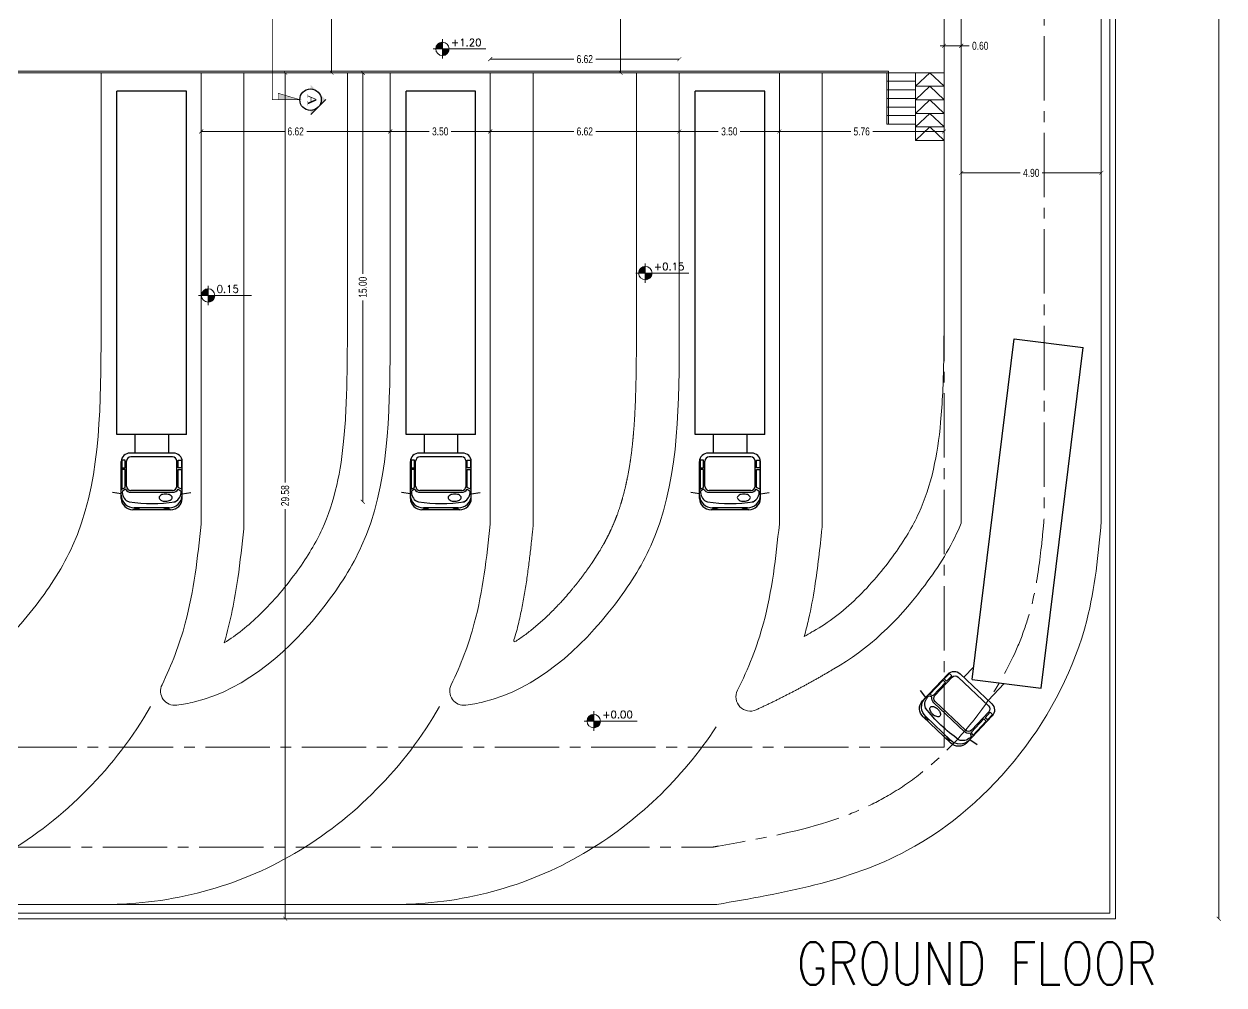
# Model space of a CAD drawing. Header units: millimetres. Extents: x -401 to 2889, y -234 to 146.
# Drawn here: x 129.14 to 171.13, y -101.49 to -67.89 of the extents above; entities that cross this region are included whole.
import ezdxf

# ---------------------------------------------------------------- set-up
doc = ezdxf.new("R2010")
doc.units = ezdxf.units.MM
doc.header["$LTSCALE"] = 3
doc.header["$MEASUREMENT"] = 0
for name, pattern in [('AXES2', [1.125, 0.75, -0.125, 0.125, -0.125]), ('CENTER', [50.8, 31.75, -6.35, 6.35, -6.35]), ('CONTINU', [0])]:
    doc.linetypes.add(name, pattern=pattern)
doc.layers.get('0').update_dxf_attribs({"color": 3, "lineweight": 9})
for name, color, linetype in [('AJEC LOGO', 4, 'Continuous'), ('ARCH_SUBTITLE TEXT', 10, 'Continuous'), ('Layer5', 5, 'Continuous'), ('Layer7', 8, 'Continuous')]:
    doc.layers.add(name, color=color, linetype=linetype)
for name, color, linetype, lineweight in [('BOUNDARY', 6, 'Continuous', 13), ('DIM-IN', 1, 'Continuous', 0), ('Drw - Arch - brick (0.20)', 7, 'CONTINU', 20), ('Drw - Dimension', 1, 'CONTINU', 0), ('hatch 2', 251, 'Continuous', 0), ('LEVELS', 7, 'Continuous', 5), ('RL Text', 3, 'Continuous', 0), ('text', 7, 'Continuous', 0), ('WALKWAY', 42, 'Continuous', 13)]:
    doc.layers.add(name, color=color, linetype=linetype, lineweight=lineweight)
doc.styles.add('drwazah arabic', font='ARIALUNI.TTF', dxfattribs={"width": 0.75})
doc.styles.add('ROMANS', font='romans', dxfattribs={"width": 0.8})
doc.styles.add('SC 50', font='romans.shx', dxfattribs={"width": 0.9})
doc.styles.get("Standard").update_dxf_attribs({"font": 'simplex.shx', "width": 0.8})
doc.dimstyles.new('Arch A-D 1-200m', dxfattribs={"dimscale": 2, "dimtxt": 0.14, "dimasz": 0.07, "dimexe": 0, "dimexo": 0, "dimgap": 0.05, "dimtad": 0, "dimzin": 1, "dimdsep": 46, "dimtxsty": 'drwazah arabic', "dimblk": 'ARCHTICK', "dimcen": 0, "dimse1": 1, "dimse2": 1, "dimclrd": 9, "dimclre": 9, "dimclrt": 6, "dimaunit": 2, "dimazin": 0, "dimtfac": 1, "dimtmove": 0, "dimatfit": 0, "dimldrblk": 'ARCHTICK', "dimfxl": 0.18, "dimtolj": 1, "dimtzin": 0, "dimlwd": 9, "dimlwe": 9, "dimarcsym": 2})

# ---------------------------------------------------------------- blocks, each defined once
blk = doc.blocks.new('CAR19P')
at = {"linetype": 'Continuous'}
for p, q in [((0.405, 0.82), (0.443, 1.046)), ((1.941, 0.933), (10.803, 0.933)), ((1.941, -0.867), (1.941, 0.933)), ((10.803, -0.867), (10.803, 0.933)), ((10.803, -0.867), (10.803, 0.933)), ((0.284, 0.82), (1.244, 0.82)), ((0.526, 0.713), (0.481, 0.792)), ((0.532, 0.802), (0.571, 0.716)), ((1.041, 0.802), (0.532, 0.802)), ((0.571, 0.716), (1.041, 0.716)), ((0.607, 0.684), (1.255, 0.684)), ((1.041, 0.716), (1.041, 0.802)), ((1.082, 0.802), (1.082, 0.716)), ((1.279, 0.802), (1.082, 0.802)), ((1.082, 0.716), (1.279, 0.716)), ((1.279, 0.716), (1.279, 0.802)), ((-0.004, -0.455), (-0.004, 0.52)), ((0.05, -0.417), (0.05, 0.483)), ((0.451, 0.574), (0.451, -0.509)), ((0.499, -0.506), (0.499, 0.572)), ((1.363, -0.506), (1.363, 0.572)), ((1.46, -0.53), (1.46, 0.595)), ((1.941, 0.467), (1.46, 0.467)), ((0.607, -0.618), (1.255, -0.618)), ((1.941, -0.401), (1.46, -0.401)), ((0.284, -0.755), (1.244, -0.755)), ((0.405, -0.755), (0.443, -0.98)), ((0.526, -0.647), (0.481, -0.726)), ((0.532, -0.736), (0.571, -0.65)), ((1.041, -0.736), (0.532, -0.736)), ((0.571, -0.65), (1.041, -0.65)), ((1.041, -0.65), (1.041, -0.736)), ((1.082, -0.65), (1.279, -0.65)), ((1.082, -0.736), (1.082, -0.65)), ((1.279, -0.736), (1.082, -0.736)), ((1.279, -0.65), (1.279, -0.736)), ((1.941, -0.867), (10.803, -0.867))]:
    blk.add_line(p, q, dxfattribs=at)
for centre, radius, start, end in [((0.291, 0.526), 0.294, 91.1988, 181.1028), ((0.381, 0.49), 0.331, 91.1245, 181.1773), ((0.317, 0.596), 0.117, 148.4692, 171.5951), ((0.458, 0.511), 0.282, 85.4302, 148.8562), ((0.616, 0.572), 0.167, 122.4314, 180.2276), ((0.609, 0.574), 0.11, 91.1895, 181.1115), ((1.239, 0.6), 0.221, 358.8401, 88.8577), ((1.253, 0.574), 0.11, 358.8885, 88.8106), ((0.134, 0.421), 0.116, 136.0415, 223.6451), ((4.211, 0.033), 4.052, 171.7743, 188.535), ((0.134, -0.355), 0.116, 136.3549, 223.9585), ((0.437, -0.314), 0.22, 167.0087, 183.2487), ((0.444, -0.314), 0.227, 151.5292, 167.1916), ((0.353, -0.266), 0.124, 127.4047, 151.1318), ((0.31, -0.21), 0.0528, 89.8726, 127.4368), ((0.31, -0.21), 0.0534, 52.7922, 90.0166), ((0.268, -0.265), 0.122, 28.5736, 52.7027), ((0.202, -0.301), 0.198, 12.5851, 28.647), ((0.1, -0.325), 0.303, 359.8835, 12.8503), ((0.291, -0.46), 0.294, 178.8972, 268.8012), ((0.381, -0.424), 0.331, 178.8227, 268.8755), ((0.317, -0.53), 0.117, 188.4049, 211.5308), ((0.459, -0.444), 0.283, 206.0089, 274.4454), ((0.52, -0.327), 0.303, 179.8616, 192.8518), ((0.418, -0.351), 0.198, 192.5807, 208.6481), ((0.353, -0.386), 0.124, 208.8682, 232.5954), ((0.31, -0.443), 0.0528, 232.5555, 270.1499), ((0.31, -0.442), 0.0534, 269.961, 307.2155), ((0.268, -0.387), 0.122, 307.2973, 331.4264), ((0.202, -0.351), 0.198, 331.352, 347.4192), ((0.1, -0.327), 0.303, 347.1482, 0.1384), ((0.616, -0.507), 0.167, 179.7724, 237.5686), ((0.609, -0.508), 0.11, 178.8885, 268.8105), ((1.239, -0.534), 0.221, 271.1423, 1.1598), ((1.253, -0.508), 0.11, 271.1894, 1.1115)]:
    blk.add_arc(centre, radius, start, end, dxfattribs=at)
blk = doc.blocks.new('tr L')
at = {"layer": 'Layer7'}
for p, q in [((868.557, 1005.55), (866.137, 1005.252)), ((868.557, 1005.55), (866.137, 1005.252)), ((867.605, 993.342), (866.137, 1005.252)), ((870.024, 993.64), (868.557, 1005.55)), ((869.969, 994.088), (870.318, 993.72)), ((870.024, 993.64), (867.605, 993.342)), ((868.903, 993.502), (869.465, 992.91)), ((870.444, 993.839), (869.339, 992.791)), ((870.511, 993.722), (869.452, 992.718)), ((871.327, 993.084), (870.722, 993.721)), ((870.732, 993.773), (870.816, 993.853)), ((870.915, 993.58), (870.732, 993.773)), ((870.816, 993.853), (870.999, 993.66)), ((871.761, 992.894), (870.867, 993.836)), ((870.999, 993.66), (870.915, 993.58)), ((870.953, 993.54), (871.038, 993.62)), ((871.391, 993.079), (870.953, 993.54)), ((871.038, 993.62), (871.512, 993.12)), ((871.512, 993.12), (871.391, 993.079)), ((871.43, 993.031), (871.55, 993.06)), ((871.648, 993.013), (871.835, 993.26)), ((871.317, 992.873), (870.258, 991.868)), ((870.3, 991.819), (871.364, 992.828)), ((869.39, 992.5), (869.305, 992.42)), ((869.305, 992.42), (869.489, 992.227)), ((870.214, 991.426), (869.319, 992.369)), ((869.573, 992.307), (869.39, 992.5)), ((870.047, 991.87), (869.443, 992.507)), ((869.489, 992.227), (869.573, 992.307)), ((869.611, 992.267), (869.527, 992.187)), ((870.049, 991.805), (869.611, 992.267)), ((871.647, 992.349), (870.763, 991.511)), ((871.735, 992.331), (870.777, 991.423)), ((869.527, 992.187), (870.001, 991.687)), ((870.001, 991.687), (870.049, 991.805)), ((870.101, 991.545), (869.844, 991.372)), ((870.094, 991.764), (870.059, 991.645))]:
    blk.add_line(p, q, dxfattribs=at)
for centre, radius, start, end in [((870.654, 993.627), 0.299, 44.6298, 134.6473), ((870.616, 993.616), 0.149, 44.6769, 134.599), ((871.216, 992.983), 0.149, 312.376, 42.298), ((871.209, 992.988), 0.226, 313.2599, 11.0561), ((871.293, 992.776), 0.383, 339.4964, 47.9329), ((869.54, 992.57), 0.299, 132.3276, 222.3452), ((869.553, 992.607), 0.149, 132.376, 222.2981), ((867.328, 996.017), 5.486, 305.2618, 322.0225), ((871.511, 992.312), 0.41, 133.3709, 146.3378), ((871.513, 992.314), 0.41, 120.6357, 133.6259), ((871.441, 992.437), 0.268, 104.8395, 120.9067), ((871.415, 992.536), 0.165, 80.7848, 104.9139), ((871.43, 992.628), 0.0723, 43.4485, 80.703), ((871.431, 992.628), 0.0714, 6.043, 43.6374), ((871.335, 992.618), 0.168, 342.3557, 6.0828), ((871.51, 992.717), 0.159, 321.8924, 345.0183), ((871.346, 992.681), 0.448, 312.3102, 42.363), ((871.466, 992.626), 0.399, 312.3847, 42.2887), ((871.294, 992.421), 0.165, 162.0611, 186.1902), ((871.202, 992.412), 0.0723, 186.2797, 223.5041), ((871.392, 992.39), 0.268, 146.0726, 162.1345), ((871.202, 992.411), 0.0715, 223.3601, 260.9243), ((871.217, 992.506), 0.168, 260.8921, 284.6193), ((871.18, 992.64), 0.307, 285.0167, 300.6791), ((871.185, 992.633), 0.298, 300.4962, 316.7361), ((871.121, 992.727), 0.41, 313.3491, 326.3393), ((871.24, 992.649), 0.268, 326.0682, 342.1355), ((871.508, 992.374), 0.157, 269.8424, 357.446), ((870.153, 991.975), 0.149, 224.677, 314.599), ((870.149, 991.983), 0.226, 255.9189, 313.7151), ((870.355, 991.885), 0.381, 218.9177, 282.3436), ((870.448, 991.829), 0.448, 224.612, 314.6648), ((870.497, 991.706), 0.399, 224.6863, 314.5903), ((870.404, 991.668), 0.159, 281.9567, 305.0826), ((870.746, 991.651), 0.157, 269.529, 357.1326)]:
    blk.add_arc(centre, radius, start, end, dxfattribs=at)
blk = doc.blocks.new('level-1')
at = {"layer": 'LEVELS', "linetype": 'ByBlock'}
h = blk.add_hatch(dxfattribs=at)
h.set_pattern_fill('ANSI31', color=0, scale=0.15, style=0)
h.set_pattern_definition([(45, (-26.005662, -19.227158), (-0.013258252, 0.013258252), [])])
h.paths.add_polyline_path([(0.434, 0), (0.254, 0), (0.254, -0.18, 0.414214)])
h.paths.add_polyline_path([(0.254, 0.18, 0.414214), (0.075, 0), (0.254, 0)])
at = {"layer": 'LEVELS', "color": 0, "linetype": 'ByBlock'}
for p, q in [((0, 0), (1.425, 0)), ((0.254, -0.262), (0.254, 0.262))]:
    blk.add_line(p, q, dxfattribs=at)
blk.add_circle((0.254, 0), 0.18, dxfattribs=at)
at = {"layer": 'LEVELS', "color": 0, "linetype": 'ByBlock', "style": 'ROMANS'}
blk.add_attdef('LV', (0.483, 0.075), '', height=0.2, dxfattribs=at)
blk = doc.blocks.new('_ArchTick')
at = {"color": 0, "linetype": 'ByBlock', "const_width": 0.15}
blk.add_lwpolyline([(-0.5, -0.5), (0.5, 0.5)], dxfattribs=at)
blk = doc.blocks.new('*D20')
at = {"layer": 'Defpoints', "color": 0, "transparency": 16777216}
for p in [(167.334, -7.39), (167.334, -99.17), (170.945, -99.17)]:
    blk.add_point(p, dxfattribs=at)
at = {"layer": 'Drw - Dimension', "color": 9, "linetype": 'ByBlock', "lineweight": 9, "transparency": 16777216}
for p, q in [((170.945, -7.39), (170.945, -52.813)), ((170.945, -99.17), (170.945, -53.748))]:
    blk.add_line(p, q, dxfattribs=at)
at = {"layer": 'Drw - Dimension', "color": 9, "lineweight": 9, "transparency": 16777216, "xscale": 0.14, "yscale": 0.14, "zscale": 0.14}
for p, rotation in [((170.945, -7.39), 90), ((170.945, -99.17), 270)]:
    blk.add_blockref('_ArchTick', p, dxfattribs=dict(at, rotation=rotation))
at = {"layer": 'Drw - Dimension', "color": 6, "transparency": 16777216, "insert": (170.945, -53.28), "char_height": 0.28, "attachment_point": 5, "rotation": 90, "style": 'drwazah arabic'}
blk.add_mtext('\\A1;91.78', dxfattribs=at)
blk = doc.blocks.new('*D55')
at = {"layer": 'Defpoints', "color": 0, "transparency": 16777216}
for p in [(140.454, -69.59), (138.279, -99.17), (140.454, -99.17)]:
    blk.add_point(p, dxfattribs=at)
at = {"layer": 'DIM-IN', "color": 9, "linetype": 'ByBlock', "lineweight": 9, "transparency": 16777216}
for p, q in [((138.279, -69.59), (138.279, -83.913)), ((138.279, -99.17), (138.279, -84.848))]:
    blk.add_line(p, q, dxfattribs=at)
at = {"layer": 'DIM-IN', "color": 9, "lineweight": 9, "transparency": 16777216, "xscale": 0.14, "yscale": 0.14, "zscale": 0.14}
for p, rotation in [((138.279, -69.59), 90), ((138.279, -99.17), 270)]:
    blk.add_blockref('_ArchTick', p, dxfattribs=dict(at, rotation=rotation))
at = {"layer": 'DIM-IN', "color": 6, "transparency": 16777216, "insert": (138.279, -84.38), "char_height": 0.28, "attachment_point": 5, "rotation": 90, "style": 'drwazah arabic'}
blk.add_mtext('\\A1;29.58', dxfattribs=at)
blk = doc.blocks.new('*D56')
at = {"layer": 'Defpoints', "color": 0, "transparency": 16777216}
for p in [(141.954, -69.59), (140.995, -84.59), (141.954, -84.59)]:
    blk.add_point(p, dxfattribs=at)
at = {"layer": 'DIM-IN', "color": 9, "linetype": 'ByBlock', "lineweight": 9, "transparency": 16777216}
for p, q in [((140.995, -69.59), (140.995, -76.623)), ((140.995, -84.59), (140.995, -77.558))]:
    blk.add_line(p, q, dxfattribs=at)
at = {"layer": 'DIM-IN', "color": 9, "lineweight": 9, "transparency": 16777216, "xscale": 0.14, "yscale": 0.14, "zscale": 0.14}
for p, rotation in [((140.995, -69.59), 90), ((140.995, -84.59), 270)]:
    blk.add_blockref('_ArchTick', p, dxfattribs=dict(at, rotation=rotation))
at = {"layer": 'DIM-IN', "color": 6, "transparency": 16777216, "insert": (140.995, -77.09), "char_height": 0.28, "attachment_point": 5, "rotation": 90, "style": 'drwazah arabic'}
blk.add_mtext('\\A1;15.00', dxfattribs=at)
blk = doc.blocks.new('*D57')
at = {"layer": 'Defpoints', "color": 0, "transparency": 16777216}
for p in [(152.07, -69.59), (155.57, -69.59), (155.57, -71.643)]:
    blk.add_point(p, dxfattribs=at)
at = {"layer": 'DIM-IN', "color": 9, "linetype": 'ByBlock', "lineweight": 9, "transparency": 16777216}
for p, q in [((152.07, -71.643), (153.434, -71.643)), ((155.57, -71.643), (154.205, -71.643))]:
    blk.add_line(p, q, dxfattribs=at)
at = {"layer": 'DIM-IN', "color": 9, "lineweight": 9, "transparency": 16777216, "xscale": 0.14, "yscale": 0.14, "zscale": 0.14, "rotation": 180}
blk.add_blockref('_ArchTick', (152.07, -71.643), dxfattribs=at)
at = {"layer": 'DIM-IN', "color": 9, "lineweight": 9, "transparency": 16777216, "xscale": 0.14, "yscale": 0.14, "zscale": 0.14}
blk.add_blockref('_ArchTick', (155.57, -71.643), dxfattribs=at)
at = {"layer": 'DIM-IN', "color": 6, "transparency": 16777216, "insert": (153.82, -71.643), "char_height": 0.28, "attachment_point": 5, "style": 'drwazah arabic'}
blk.add_mtext('\\A1;3.50', dxfattribs=at)
blk = doc.blocks.new('*D58')
at = {"layer": 'Defpoints', "color": 0, "transparency": 16777216}
for p in [(155.57, -69.59), (161.334, -69.59), (161.334, -71.643)]:
    blk.add_point(p, dxfattribs=at)
at = {"layer": 'DIM-IN', "color": 9, "linetype": 'ByBlock', "lineweight": 9, "transparency": 16777216}
for p, q in [((155.57, -71.643), (158.066, -71.643)), ((161.334, -71.643), (158.837, -71.643))]:
    blk.add_line(p, q, dxfattribs=at)
at = {"layer": 'DIM-IN', "color": 9, "lineweight": 9, "transparency": 16777216, "xscale": 0.14, "yscale": 0.14, "zscale": 0.14, "rotation": 180}
blk.add_blockref('_ArchTick', (155.57, -71.643), dxfattribs=at)
at = {"layer": 'DIM-IN', "color": 9, "lineweight": 9, "transparency": 16777216, "xscale": 0.14, "yscale": 0.14, "zscale": 0.14}
blk.add_blockref('_ArchTick', (161.334, -71.643), dxfattribs=at)
at = {"layer": 'DIM-IN', "color": 6, "transparency": 16777216, "insert": (158.452, -71.643), "char_height": 0.28, "attachment_point": 5, "style": 'drwazah arabic'}
blk.add_mtext('\\A1;5.76', dxfattribs=at)
blk = doc.blocks.new('*D59')
at = {"layer": 'Defpoints', "color": 0, "transparency": 16777216}
for p in [(145.454, -69.59), (152.07, -69.59), (145.454, -71.643)]:
    blk.add_point(p, dxfattribs=at)
at = {"layer": 'DIM-IN', "color": 9, "linetype": 'ByBlock', "lineweight": 9, "transparency": 16777216}
for p, q in [((145.454, -71.643), (148.377, -71.643)), ((152.07, -71.643), (149.148, -71.643))]:
    blk.add_line(p, q, dxfattribs=at)
at = {"layer": 'DIM-IN', "color": 9, "lineweight": 9, "transparency": 16777216, "xscale": 0.14, "yscale": 0.14, "zscale": 0.14, "rotation": 180}
blk.add_blockref('_ArchTick', (145.454, -71.643), dxfattribs=at)
at = {"layer": 'DIM-IN', "color": 9, "lineweight": 9, "transparency": 16777216, "xscale": 0.14, "yscale": 0.14, "zscale": 0.14}
blk.add_blockref('_ArchTick', (152.07, -71.643), dxfattribs=at)
at = {"layer": 'DIM-IN', "color": 6, "transparency": 16777216, "insert": (148.762, -71.643), "char_height": 0.28, "attachment_point": 5, "style": 'drwazah arabic'}
blk.add_mtext('\\A1;6.62', dxfattribs=at)
blk = doc.blocks.new('*D60')
at = {"layer": 'Defpoints', "color": 0, "transparency": 16777216}
for p in [(141.954, -69.59), (145.454, -69.59), (141.954, -71.643)]:
    blk.add_point(p, dxfattribs=at)
at = {"layer": 'DIM-IN', "color": 9, "linetype": 'ByBlock', "lineweight": 9, "transparency": 16777216}
for p, q in [((141.954, -71.643), (143.319, -71.643)), ((145.454, -71.643), (144.09, -71.643))]:
    blk.add_line(p, q, dxfattribs=at)
at = {"layer": 'DIM-IN', "color": 9, "lineweight": 9, "transparency": 16777216, "xscale": 0.14, "yscale": 0.14, "zscale": 0.14, "rotation": 180}
blk.add_blockref('_ArchTick', (141.954, -71.643), dxfattribs=at)
at = {"layer": 'DIM-IN', "color": 9, "lineweight": 9, "transparency": 16777216, "xscale": 0.14, "yscale": 0.14, "zscale": 0.14}
blk.add_blockref('_ArchTick', (145.454, -71.643), dxfattribs=at)
at = {"layer": 'DIM-IN', "color": 6, "transparency": 16777216, "insert": (143.704, -71.643), "char_height": 0.28, "attachment_point": 5, "style": 'drwazah arabic'}
blk.add_mtext('\\A1;3.50', dxfattribs=at)
blk = doc.blocks.new('*D61')
at = {"layer": 'Defpoints', "color": 0, "transparency": 16777216}
for p in [(135.338, -69.59), (141.954, -69.59), (135.338, -71.643)]:
    blk.add_point(p, dxfattribs=at)
at = {"layer": 'DIM-IN', "color": 9, "linetype": 'ByBlock', "lineweight": 9, "transparency": 16777216}
for p, q in [((135.338, -71.643), (138.261, -71.643)), ((141.954, -71.643), (139.032, -71.643))]:
    blk.add_line(p, q, dxfattribs=at)
at = {"layer": 'DIM-IN', "color": 9, "lineweight": 9, "transparency": 16777216, "xscale": 0.14, "yscale": 0.14, "zscale": 0.14, "rotation": 180}
blk.add_blockref('_ArchTick', (135.338, -71.643), dxfattribs=at)
at = {"layer": 'DIM-IN', "color": 9, "lineweight": 9, "transparency": 16777216, "xscale": 0.14, "yscale": 0.14, "zscale": 0.14}
blk.add_blockref('_ArchTick', (141.954, -71.643), dxfattribs=at)
at = {"layer": 'DIM-IN', "color": 6, "transparency": 16777216, "insert": (138.646, -71.643), "char_height": 0.28, "attachment_point": 5, "style": 'drwazah arabic'}
blk.add_mtext('\\A1;6.62', dxfattribs=at)
blk = doc.blocks.new('*D63')
at = {"layer": 'Defpoints', "color": 0, "transparency": 16777216}
for p in [(161.934, -73.307), (166.834, -73.093), (166.834, -73.307)]:
    blk.add_point(p, dxfattribs=at)
at = {"layer": 'DIM-IN', "color": 9, "linetype": 'ByBlock', "lineweight": 9, "transparency": 16777216}
for p, q in [((161.934, -73.093), (163.998, -73.093)), ((166.834, -73.093), (164.769, -73.093))]:
    blk.add_line(p, q, dxfattribs=at)
at = {"layer": 'DIM-IN', "color": 9, "lineweight": 9, "transparency": 16777216, "xscale": 0.14, "yscale": 0.14, "zscale": 0.14, "rotation": 180}
blk.add_blockref('_ArchTick', (161.934, -73.093), dxfattribs=at)
at = {"layer": 'DIM-IN', "color": 9, "lineweight": 9, "transparency": 16777216, "xscale": 0.14, "yscale": 0.14, "zscale": 0.14}
blk.add_blockref('_ArchTick', (166.834, -73.093), dxfattribs=at)
at = {"layer": 'DIM-IN', "color": 6, "transparency": 16777216, "insert": (164.384, -73.093), "char_height": 0.28, "attachment_point": 5, "style": 'drwazah arabic'}
blk.add_mtext('\\A1;4.90', dxfattribs=at)
blk = doc.blocks.new('*D65')
at = {"layer": 'Defpoints', "color": 0, "transparency": 16777216}
for p in [(145.454, -69.115), (145.454, -69.59), (152.07, -69.59)]:
    blk.add_point(p, dxfattribs=at)
at = {"layer": 'DIM-IN', "color": 9, "linetype": 'ByBlock', "lineweight": 9, "transparency": 16777216}
for p, q in [((145.454, -69.115), (148.377, -69.115)), ((152.07, -69.115), (149.148, -69.115))]:
    blk.add_line(p, q, dxfattribs=at)
at = {"layer": 'DIM-IN', "color": 9, "lineweight": 9, "transparency": 16777216, "xscale": 0.14, "yscale": 0.14, "zscale": 0.14, "rotation": 180}
blk.add_blockref('_ArchTick', (145.454, -69.115), dxfattribs=at)
at = {"layer": 'DIM-IN', "color": 9, "lineweight": 9, "transparency": 16777216, "xscale": 0.14, "yscale": 0.14, "zscale": 0.14}
blk.add_blockref('_ArchTick', (152.07, -69.115), dxfattribs=at)
at = {"layer": 'DIM-IN', "color": 6, "transparency": 16777216, "insert": (148.762, -69.115), "char_height": 0.28, "attachment_point": 5, "style": 'drwazah arabic'}
blk.add_mtext('\\A1;6.62', dxfattribs=at)
blk = doc.blocks.new('*D66')
at = {"layer": 'Defpoints', "color": 0, "transparency": 16777216}
for p in [(145.454, -69.59), (152.07, -69.59), (145.454, -71.643)]:
    blk.add_point(p, dxfattribs=at)
at = {"layer": 'DIM-IN', "color": 9, "linetype": 'ByBlock', "lineweight": 9, "transparency": 16777216}
for p, q in [((145.454, -71.643), (148.377, -71.643)), ((152.07, -71.643), (149.148, -71.643))]:
    blk.add_line(p, q, dxfattribs=at)
at = {"layer": 'DIM-IN', "color": 9, "lineweight": 9, "transparency": 16777216, "xscale": 0.14, "yscale": 0.14, "zscale": 0.14}
for p, rotation in [((145.454, -71.643), 179.9999999999998), ((152.07, -71.643), 359.9999999999998)]:
    blk.add_blockref('_ArchTick', p, dxfattribs=dict(at, rotation=rotation))
at = {"layer": 'DIM-IN', "color": 6, "transparency": 16777216, "insert": (148.762, -71.643), "char_height": 0.28, "attachment_point": 5, "style": 'drwazah arabic'}
blk.add_mtext('\\A1;6.62', dxfattribs=at)
blk = doc.blocks.new('*D283')
at = {"layer": 'Defpoints', "color": 0, "transparency": 16777216}
for p in [(139.667, -57.696), (150.017, -57.696), (152.07, -69.59)]:
    blk.add_point(p, dxfattribs=at)
at = {"layer": 'DIM-IN', "color": 9, "linetype": 'ByBlock', "lineweight": 9, "transparency": 16777216}
for p, q in [((150.017, -57.696), (150.017, -63.176)), ((150.017, -69.59), (150.017, -64.111))]:
    blk.add_line(p, q, dxfattribs=at)
at = {"layer": 'DIM-IN', "color": 9, "lineweight": 9, "transparency": 16777216, "xscale": 0.14, "yscale": 0.14, "zscale": 0.14}
for p, rotation in [((150.017, -57.696), 90), ((150.017, -69.59), 270)]:
    blk.add_blockref('_ArchTick', p, dxfattribs=dict(at, rotation=rotation))
at = {"layer": 'DIM-IN', "color": 6, "transparency": 16777216, "insert": (150.017, -63.643), "char_height": 0.28, "attachment_point": 5, "rotation": 90, "style": 'drwazah arabic'}
blk.add_mtext('\\A1;11.89', dxfattribs=at)
blk = doc.blocks.new('*D284')
at = {"layer": 'Defpoints', "color": 0, "transparency": 16777216}
for p in [(139.667, -47.581), (139.902, -69.59), (141.954, -69.59)]:
    blk.add_point(p, dxfattribs=at)
at = {"layer": 'DIM-IN', "color": 9, "linetype": 'ByBlock', "lineweight": 9, "transparency": 16777216}
for p, q in [((139.902, -47.581), (139.902, -58.118)), ((139.902, -69.59), (139.902, -59.053))]:
    blk.add_line(p, q, dxfattribs=at)
at = {"layer": 'DIM-IN', "color": 9, "lineweight": 9, "transparency": 16777216, "xscale": 0.14, "yscale": 0.14, "zscale": 0.14}
for p, rotation in [((139.902, -47.581), 90), ((139.902, -69.59), 270)]:
    blk.add_blockref('_ArchTick', p, dxfattribs=dict(at, rotation=rotation))
at = {"layer": 'DIM-IN', "color": 6, "transparency": 16777216, "insert": (139.902, -58.586), "char_height": 0.28, "attachment_point": 5, "rotation": 90, "style": 'drwazah arabic'}
blk.add_mtext('\\A1;22.01', dxfattribs=at)
blk = doc.blocks.new('*D372')
at = {"layer": 'Defpoints', "color": 0, "transparency": 16777216}
for p in [(161.334, -68.649), (161.334, -73.093), (161.934, -73.093)]:
    blk.add_point(p, dxfattribs=at)
at = {"layer": 'DIM-IN', "color": 9, "linetype": 'ByBlock', "lineweight": 9, "transparency": 16777216}
for p, q in [((161.334, -68.649), (161.194, -68.649)), ((161.334, -68.649), (161.934, -68.649)), ((161.934, -68.649), (162.214, -68.649))]:
    blk.add_line(p, q, dxfattribs=at)
at = {"layer": 'DIM-IN', "color": 9, "lineweight": 9, "transparency": 16777216, "xscale": 0.14, "yscale": 0.14, "zscale": 0.14}
blk.add_blockref('_ArchTick', (161.334, -68.649), dxfattribs=at)
at = {"layer": 'DIM-IN', "color": 9, "lineweight": 9, "transparency": 16777216, "xscale": 0.14, "yscale": 0.14, "zscale": 0.14, "rotation": 180}
blk.add_blockref('_ArchTick', (161.934, -68.649), dxfattribs=at)
at = {"layer": 'DIM-IN', "color": 6, "transparency": 16777216, "insert": (162.599, -68.649), "char_height": 0.28, "attachment_point": 5, "style": 'drwazah arabic'}
blk.add_mtext('\\A1;0.60', dxfattribs=at)

msp = doc.modelspace()

# ---------------------------------------------------------------- hatches: boundary and pattern name
at = {"layer": 'AJEC LOGO'}
h = msp.add_hatch(color=6, dxfattribs=at)
h.paths.add_polyline_path([(139.417, -70.255, 0.186055), (139.165, -70.158), (139.165, -70.003)])
h.paths.add_polyline_path([(139.443, -70.281), (139.695, -70.533), (139.443, -70.785, 0.186055), (139.54, -70.533, 0.186055)])
h.paths.add_polyline_path([(139.165, -70.908, 0.186055), (139.417, -70.811), (139.165, -71.062)])
at = {"layer": 'hatch 2', "linetype": 'ByBlock'}
msp.add_hatch(color=6, dxfattribs=at).paths.add_polyline_path([(138.033, -70.533), (138.033, -70.307), (138.79, -70.533)])

# ---------------------------------------------------------------- linework, layer by layer
at = {"color": 6, "linetype": 'CENTER', "ltscale": 0.01, "const_width": 0.02}
for points in [[(137.828, -70.546), (137.828, -69.916), (137.828, -70.273), (137.828, -19.071), (138.465, -19.071)], [(137.828, -70.533), (138.79, -70.533), (138.033, -70.307), (138.033, -70.533)]]:
    msp.add_lwpolyline(points, dxfattribs=at)
at = {"linetype": 'AXES2'}
msp.add_open_spline([(164.834, -10.939), (164.834, -35.686), (164.834, -60.432), (164.834, -85.179), (164.807, -85.474), (164.78, -85.763), (164.685, -86.665), (164.607, -87.249), (164.425, -88.121), (164.345, -88.431), (164.146, -89.058), (164.029, -89.372), (163.629, -90.303), (163.297, -90.912), (162.244, -92.483), (161.416, -93.383), (160.138, -94.385), (159.761, -94.642), (159.049, -95.056), (158.716, -95.222), (158.014, -95.524), (157.648, -95.659), (156.11, -96.149), (154.816, -96.393), (153.365, -96.644), (153.289, -96.657), (153.213, -96.67), (135.359, -96.67), (117.504, -96.67), (99.65, -96.67), (99.636, -96.67), (99.621, -96.67), (99.607, -96.67), (99.605, -96.671), (99.603, -96.671), (99.601, -96.671), (99.247, -96.673), (98.888, -96.658), (97.806, -96.562), (97.078, -96.431), (95.253, -95.93), (94.186, -95.465), (92.833, -94.606), (92.433, -94.305), (91.626, -93.585), (91.246, -93.16), (90.558, -92.2), (90.252, -91.67), (89.457, -90), (89.049, -88.737), (88.488, -86.622), (88.302, -85.839), (88.114, -85.039), (88.114, -62.187), (88.114, -39.336), (88.114, -16.485)], degree=3, knots=[0, 0, 0, 0, 1, 1, 1, 1.896558, 1.896558, 3.873524, 3.873524, 5.049502, 5.049502, 6.22548, 6.22548, 8.577437, 8.577437, 12.62719, 12.62719, 14.243391, 14.243391, 15.614563, 15.614563, 16.985735, 16.985735, 21.152468, 21.152468, 21.381426, 21.381426, 21.381426, 22.381426, 22.381426, 22.381426, 22.38223, 22.38223, 22.38223, 22.389161, 22.389161, 22.389161, 23.612192, 23.612192, 26.058255, 26.058255, 29.916735, 29.916735, 31.726222, 31.726222, 33.969982, 33.969982, 36.213742, 36.213742, 40.450127, 40.450127, 42.796206, 42.796206, 42.796206, 43.796206, 43.796206, 43.796206, 43.796206], dxfattribs=at)
at = {"layer": 'AJEC LOGO', "color": 6}
msp.add_line((139.706, -70.522), (139.176, -71.051), dxfattribs=at)
msp.add_circle((139.165, -70.533), 0.375, dxfattribs=at)
at = {"layer": 'BOUNDARY', "linetype": 'AXES2'}
msp.add_lwpolyline([(161.334, -20.89), (91.614, -20.89), (91.614, -93.17), (161.334, -93.17)], close=True, dxfattribs=at)
at = {"layer": 'Drw - Arch - brick (0.20)'}
for p, q in [((167.334, -99.17), (167.334, -7.39)), ((85.614, -99.17), (167.334, -99.17))]:
    msp.add_line(p, q, dxfattribs=at)
msp.add_lwpolyline([(86.114, -7.59), (85.814, -7.59), (85.814, -98.97), (167.134, -98.97), (167.134, -7.59), (166.834, -7.59)], dxfattribs=at)
at = {"layer": 'RL Text'}
for p, q in [((128.284, -69.54), (159.384, -69.54)), ((159.334, -69.59), (159.334, -71.39)), ((159.334, -69.59), (160.334, -69.59)), ((159.384, -69.54), (159.384, -71.39)), ((160.334, -69.59), (160.334, -71.39)), ((160.834, -69.59), (160.334, -70.065)), ((160.334, -71.961), (160.334, -69.59)), ((161.334, -70.065), (160.834, -69.59)), ((161.334, -71.961), (161.334, -69.59)), ((159.334, -69.89), (160.334, -69.89)), ((161.334, -70.065), (160.334, -70.065)), ((160.834, -70.065), (160.334, -70.539)), ((161.334, -70.539), (160.834, -70.065)), ((159.334, -70.19), (160.334, -70.19)), ((159.334, -70.49), (160.334, -70.49)), ((161.334, -70.539), (160.334, -70.539)), ((160.834, -70.539), (160.334, -71.013)), ((161.334, -71.013), (160.834, -70.539)), ((159.334, -70.79), (160.334, -70.79)), ((159.334, -71.09), (160.334, -71.09)), ((161.334, -71.013), (160.334, -71.013)), ((160.834, -71.013), (160.334, -71.487)), ((161.334, -71.487), (160.834, -71.013)), ((159.334, -71.39), (160.334, -71.39)), ((161.334, -71.487), (160.334, -71.487)), ((160.834, -71.487), (160.334, -71.961)), ((161.334, -71.961), (160.834, -71.487)), ((161.334, -71.961), (160.334, -71.961))]:
    msp.add_line(p, q, dxfattribs=at)
at = {"layer": 'WALKWAY'}
for p, q in [((166.834, -85.27), (166.834, -7.59)), ((161.934, -20.89), (161.934, -85.339)), ((161.334, -69.59), (161.334, -67.59)), ((126.334, -69.59), (161.334, -69.59)), ((161.334, -69.59), (161.334, -78.562)), ((153.384, -98.67), (99.65, -98.67))]:
    msp.add_line(p, q, dxfattribs=at)
for centre, radius, start, end in [((135.338, -85.372), 1.5, 353.8736, 360), ((155.57, -85.372), 1.5, 353.8736, 360), ((155.57, -85.372), 1.5, 353.8736, 360), ((157.479, -90.432), 1.5, 118.9059, 120.8679), ((157.479, -90.432), 1.5, 118.9059, 120.8679), ((134.42, -91.208), 0.5, 153.9806, 277.3356), ((144.536, -91.208), 0.5, 153.9806, 277.3356), ((154.55, -91.411), 0.5, 153.0154, 294.7286)]:
    msp.add_arc(centre, radius, start, end, dxfattribs=at)
for points, knots in [([(131.838, -69.59), (131.838, -69.757), (131.838, -69.924), (131.838, -70.09), (131.838, -71.024), (131.838, -71.957), (131.838, -72.89), (131.838, -74.972), (131.838, -77.053), (131.838, -79.134)], [-0.528588, -0.528588, -0.528588, -0.528588, -0.448499, -0.448499, -0.448499, 0, 0, 0, 1, 1, 1, 1]), ([(135.338, -85.372), (135.338, -81.212), (135.338, -77.051), (135.338, -72.89), (135.338, -71.79), (135.338, -70.69), (135.338, -69.59)], [24.371564, 24.371564, 24.371564, 24.371564, 25.371564, 25.371564, 25.371564, 25.635945, 25.635945, 25.635945, 25.635945]), ([(136.838, -85.372), (136.838, -81.253), (136.838, -77.134), (136.838, -72.974), (136.838, -72.932), (136.838, -72.89), (136.838, -72.89), (136.838, -72.89), (136.838, -72.89), (136.838, -71.79), (136.838, -70.69), (136.838, -69.59)], [24.369677, 24.369677, 24.369677, 24.369677, 25.359677, 25.359677, 25.369677, 25.369677, 25.369677, 25.369677, 25.369677, 25.369677, 25.634058, 25.634058, 25.634058, 25.634058]), ([(140.454, -69.59), (140.454, -70.69), (140.454, -71.79), (140.454, -72.89), (140.454, -74.948), (140.454, -77.006), (140.454, -79.085), (140.454, -79.106), (140.454, -79.127)], [-0.528588, -0.528588, -0.528588, -0.528588, 0, 0, 0, 0.988901, 0.988901, 0.99889, 0.99889, 0.99889, 0.99889]), ([(141.954, -69.59), (141.954, -70.69), (141.954, -71.79), (141.954, -72.89), (141.954, -74.972), (141.954, -77.053), (141.954, -79.134)], [-0.528588, -0.528588, -0.528588, -0.528588, 0, 0, 0, 1, 1, 1, 1]), ([(145.454, -85.372), (145.454, -81.212), (145.454, -77.051), (145.454, -72.89), (145.454, -71.79), (145.454, -70.69), (145.454, -69.59)], [24.371564, 24.371564, 24.371564, 24.371564, 25.371564, 25.371564, 25.371564, 25.635945, 25.635945, 25.635945, 25.635945]), ([(152.07, -69.59), (152.07, -70.69), (152.07, -71.79), (152.07, -72.89), (152.07, -74.972), (152.07, -77.053), (152.07, -79.134)], [-0.528588, -0.528588, -0.528588, -0.528588, 0, 0, 0, 1, 1, 1, 1]), ([(155.57, -85.372), (155.57, -81.212), (155.57, -77.051), (155.57, -72.89), (155.57, -71.79), (155.57, -70.69), (155.57, -69.59)], [26.74046, 26.74046, 26.74046, 26.74046, 27.74046, 27.74046, 27.74046, 28.004841, 28.004841, 28.004841, 28.004841]), ([(157.07, -85.372), (157.07, -81.253), (157.07, -77.134), (157.07, -72.974), (157.07, -72.932), (157.07, -72.89), (157.07, -72.89), (157.07, -72.89), (157.07, -72.89), (157.07, -71.79), (157.07, -70.69), (157.07, -69.59)], [26.74046, 26.74046, 26.74046, 26.74046, 27.73046, 27.73046, 27.74046, 27.74046, 27.74046, 27.74046, 27.74046, 27.74046, 28.004841, 28.004841, 28.004841, 28.004841]), ([(157.07, -85.372), (157.07, -81.253), (157.07, -77.134), (157.07, -72.974), (157.07, -72.932), (157.07, -72.89)], [26.74046, 26.74046, 26.74046, 26.74046, 27.73046, 27.73046, 27.74046, 27.74046, 27.74046, 27.74046]), ([(161.334, -78.562), (161.33, -78.941), (161.327, -79.314), (161.306, -80.418), (161.279, -81.131), (161.16, -82.384), (161.079, -82.934), (160.836, -83.998), (160.671, -84.506), (160.232, -85.462), (159.945, -85.939), (159.405, -86.69), (159.191, -86.964), (158.746, -87.485), (158.513, -87.735), (157.793, -88.431), (157.284, -88.824), (156.763, -89.114), (156.759, -89.116), (156.754, -89.118)], [5.577479, 5.577479, 5.577479, 5.577479, 6.672441, 6.672441, 8.862365, 8.862365, 10.725976, 10.725976, 12.687697, 12.687697, 14.649417, 14.649417, 15.768843, 15.768843, 16.888268, 16.888268, 19.127118, 19.127118, 19.146223, 19.146223, 19.146223, 19.146223]), ([(161.334, -78.562), (161.33, -78.941), (161.327, -79.314), (161.306, -80.418), (161.279, -81.131), (161.16, -82.384), (161.079, -82.934), (160.836, -83.998), (160.671, -84.506), (160.232, -85.462), (159.945, -85.939), (159.405, -86.69), (159.191, -86.964), (158.746, -87.485), (158.513, -87.735), (157.793, -88.431), (157.284, -88.824), (156.763, -89.114), (156.759, -89.116), (156.754, -89.118)], [5.577479, 5.577479, 5.577479, 5.577479, 6.672441, 6.672441, 8.862365, 8.862365, 10.725976, 10.725976, 12.687697, 12.687697, 14.649417, 14.649417, 15.768843, 15.768843, 16.888268, 16.888268, 19.127118, 19.127118, 19.146223, 19.146223, 19.146223, 19.146223]), ([(131.838, -79.134), (131.816, -81.578), (131.785, -84.863), (129.604, -88.278), (128.407, -89.581), (127.72, -90.148)], [1, 1, 1, 1, 8.071068, 10.501434, 13.098696, 13.098696, 13.098696, 13.098696]), ([(141.954, -79.134), (141.932, -81.578), (141.901, -84.863), (139.161, -89.152), (136.765, -91.297), (134.693, -91.677), (134.484, -91.704)], [1, 1, 1, 1, 8.071068, 10.501434, 16.194732, 16.827345, 16.827345, 16.827345, 16.827345]), ([(140.454, -79.127), (140.451, -79.505), (140.447, -79.879), (140.427, -80.983), (140.399, -81.695), (140.281, -82.948), (140.2, -83.498), (139.957, -84.562), (139.792, -85.071), (139.353, -86.027), (139.066, -86.504), (138.526, -87.254), (138.311, -87.528), (137.866, -88.05), (137.634, -88.299), (136.994, -88.918), (136.575, -89.255), (136.148, -89.522)], [1.006682, 1.006682, 1.006682, 1.006682, 2.101596, 2.101596, 4.291423, 4.291423, 6.155042, 6.155042, 8.116875, 8.116875, 10.078708, 10.078708, 11.198088, 11.198088, 12.317467, 12.317467, 14.179621, 14.179621, 14.179621, 14.179621]), ([(152.07, -79.134), (152.047, -81.578), (152.017, -84.863), (149.277, -89.152), (146.881, -91.297), (144.809, -91.677), (144.6, -91.704)], [1, 1, 1, 1, 8.071068, 10.501434, 16.194732, 16.827345, 16.827345, 16.827345, 16.827345]), ([(133.971, -90.989), (134.31, -90.294), (135.007, -88.463), (135.213, -86.54), (135.338, -85.372)], [18.584149, 18.584149, 18.584149, 18.584149, 20.85901, 24.371564, 24.371564, 24.371564, 24.371564]), ([(136.148, -89.522), (136.259, -89.144), (136.352, -88.762), (136.506, -88.012), (136.568, -87.641), (136.707, -86.679), (136.769, -86.097), (136.83, -85.533)], [20.591353, 20.591353, 20.591353, 20.591353, 21.632073, 21.632073, 22.672793, 22.672793, 24.369677, 24.369677, 24.369677, 24.369677]), ([(144.086, -90.989), (144.425, -90.294), (145.122, -88.463), (145.329, -86.54), (145.454, -85.372)], [18.584149, 18.584149, 18.584149, 18.584149, 20.85901, 24.371564, 24.371564, 24.371564, 24.371564]), ([(166.834, -85.27), (166.727, -86.434), (166.309, -90.983), (161.405, -97.291), (155.69, -98.274), (153.384, -98.67)], [0, 0, 0, 0, 3.512554, 13.730619, 20.641763, 20.641763, 20.641763, 20.641763]), ([(154.105, -91.184), (154.489, -90.43), (155.231, -88.534), (155.445, -86.54), (155.57, -85.372)], [20.739025, 20.739025, 20.739025, 20.739025, 23.227906, 26.74046, 26.74046, 26.74046, 26.74046]), ([(156.442, -89.302), (156.498, -89.101), (156.548, -88.901), (156.68, -88.321), (156.749, -87.943), (156.918, -86.871), (156.991, -86.189), (157.061, -85.533)], [23.163919, 23.163919, 23.163919, 23.163919, 23.712797, 23.712797, 24.76392, 24.76392, 26.74046, 26.74046, 26.74046, 26.74046]), ([(156.442, -89.302), (156.498, -89.101), (156.548, -88.901), (156.68, -88.321), (156.749, -87.943), (156.918, -86.871), (156.991, -86.189), (157.061, -85.533)], [23.163919, 23.163919, 23.163919, 23.163919, 23.712797, 23.712797, 24.76392, 24.76392, 26.74046, 26.74046, 26.74046, 26.74046]), ([(161.934, -85.339), (161.902, -85.416), (161.552, -86.222), (160.332, -88.131), (158.674, -89.772), (157.479, -90.432)], [12.386085, 12.386085, 12.386085, 12.386085, 12.641864, 15.072231, 19.146223, 19.146223, 19.146223, 19.146223])]:
    msp.add_open_spline(points, degree=3, knots=knots, dxfattribs=at)
msp.add_rational_spline([(150.57, -69.59), (150.57, -70.69), (150.57, -71.79), (150.57, -72.89), (150.57, -74.948), (150.57, -77.006), (150.57, -79.085), (150.57, -79.106), (150.57, -79.127), (150.566, -79.505), (150.563, -79.879), (150.542, -80.983), (150.515, -81.695), (150.397, -82.948), (150.315, -83.498), (150.072, -84.562), (149.907, -85.071), (149.469, -86.027), (149.181, -86.504), (148.641, -87.254), (148.427, -87.528), (147.982, -88.05), (147.749, -88.299), (147.11, -88.918), (146.69, -89.255), (146.264, -89.522), (146.375, -89.144), (146.468, -88.762), (146.622, -88.012), (146.684, -87.641), (146.823, -86.679), (146.885, -86.097), (146.946, -85.533), (146.951, -85.479), (146.954, -85.426), (146.954, -85.372), (146.954, -81.253), (146.954, -77.134), (146.954, -72.974), (146.954, -72.932), (146.954, -72.89), (146.954, -72.89), (146.954, -72.89), (146.954, -72.89), (146.954, -71.79), (146.954, -70.69), (146.954, -69.59)], [1, 1, 1, 1, 1, 1, 1, 1, 1, 1, 1, 1, 1, 1, 1, 1, 1, 1, 1, 1, 1, 1, 1, 1, 1, 1, 1, 1, 1, 1, 1, 1, 1, 0.999047477404, 0.999047477404, 1, 1, 1, 1, 1, 1, 1, 1, 1, 1, 1, 1], degree=3, knots=[-0.528588, -0.528588, -0.528588, -0.528588, 0, 0, 0, 0.988901, 0.988901, 0.99889, 0.99889, 0.99889, 2.093803, 2.093803, 4.283631, 4.283631, 6.14725, 6.14725, 8.109083, 8.109083, 10.070916, 10.070916, 11.190295, 11.190295, 12.309675, 12.309675, 14.171828, 14.171828, 14.171828, 15.212549, 15.212549, 16.253269, 16.253269, 17.950153, 17.950153, 17.950153, 18.057078, 18.057078, 18.057078, 19.047078, 19.047078, 19.057078, 19.057078, 19.057078, 19.057078, 19.057078, 19.057078, 19.321459, 19.321459, 19.321459, 19.321459], dxfattribs=at)
msp.add_open_spline([(156.71, -89.144), (156.621, -89.197), (156.532, -89.25), (156.442, -89.302)], degree=3, dxfattribs=at)
msp.add_open_spline([(156.71, -89.144), (156.621, -89.197), (156.532, -89.25), (156.442, -89.302)], degree=3, dxfattribs=at)
msp.add_rational_spline([(157.479, -90.432), (156.599, -90.958), (155.691, -91.436), (154.759, -91.865)], [1, 0.998575824497, 0.998107690716, 0.998595598658], degree=3, dxfattribs=at)
at = {"layer": 'WALKWAY', "color": 252, "lineweight": 5, "true_color": 0x939598}
for points, knots in [([(133.566, -91.753), (132.361, -93.858), (128.815, -97.446), (124.124, -98.69), (121.656, -98.672), (121.565, -98.67)], [6.633545, 6.633545, 6.633545, 6.633545, 13.730619, 20.615206, 20.879671, 20.879671, 20.879671, 20.879671]), ([(143.681, -91.753), (142.477, -93.858), (138.931, -97.446), (134.239, -98.69), (131.772, -98.672), (131.68, -98.67)], [6.633545, 6.633545, 6.633545, 6.633545, 13.730619, 20.615206, 20.879671, 20.879671, 20.879671, 20.879671]), ([(153.36, -92.466), (152.176, -94.267), (148.778, -97.517), (144.355, -98.69), (141.888, -98.672), (141.796, -98.67)], [7.44745, 7.44745, 7.44745, 7.44745, 13.730619, 20.615206, 20.879671, 20.879671, 20.879671, 20.879671])]:
    msp.add_open_spline(points, degree=3, knots=knots, dxfattribs=at)

# ---------------------------------------------------------------- block references
at = {"layer": 'Layer5', "xscale": -1, "rotation": 359.9999999999995}
msp.add_blockref('tr L', (1032.339, -1084.447), dxfattribs=at)
at = {"layer": 'Layer7', "xscale": 1.354094725430543, "yscale": 1.354094725430543, "zscale": 1.354094725430543, "rotation": 90.00000000000105}
for p in [(133.654, -84.867), (143.77, -84.867), (153.886, -84.867)]:
    msp.add_blockref('CAR19P', p, dxfattribs=at)
at = {"layer": 'LEVELS', "color": 3}
ref = msp.add_blockref('level-1', (143.453, -68.757), dxfattribs=dict(at, xscale=1.3, yscale=1.3, zscale=1.3))
ref.add_attrib('LV', '+1.20', (144.08, -68.66), dxfattribs={"layer": '0', "color": 0, "linetype": 'ByBlock', "height": 0.26, "style": 'ROMANS'})
ref = msp.add_blockref('level-1', (150.55, -76.595), dxfattribs=dict(at, xscale=1.3, yscale=1.3, zscale=1.3))
ref.add_attrib('LV', '+0.15', (151.178, -76.497), dxfattribs={"layer": '0', "color": 0, "linetype": 'ByBlock', "height": 0.26, "style": 'ROMANS'})
ref = msp.add_blockref('level-1', (135.251, -77.378), dxfattribs=dict(at, xscale=1.3, yscale=1.3, zscale=1.3))
ref.add_attrib('LV', '0.15', (135.879, -77.281), dxfattribs={"layer": '0', "color": 0, "linetype": 'ByBlock', "height": 0.26, "style": 'ROMANS'})
ref = msp.add_blockref('level-1', (148.745, -92.259), dxfattribs=dict(at, xscale=1.3, yscale=1.3, zscale=1.3))
ref.add_attrib('LV', '+0.00', (149.372, -92.162), dxfattribs={"layer": '0', "color": 0, "linetype": 'ByBlock', "height": 0.26, "style": 'ROMANS'})

# ---------------------------------------------------------------- texts
at = {"layer": 'ARCH_SUBTITLE TEXT', "color": 4, "linetype": 'Continuous', "insert": (139.214, -70.345), "char_height": 0.29993, "width": 22.92787, "attachment_point": 4, "rotation": 270, "style": 'SC 50'}
msp.add_mtext('{\\fRomantic|b0|i0|c2|p2;\\W1.2;A}', dxfattribs=at)
at = {"layer": 'text', "insert": (156.181, -99.987), "char_height": 1.5, "attachment_point": 1}
msp.add_mtext_dynamic_manual_height_columns('GROUND FLOOR', width=23.1916, gutter_width=12.5, heights=[0], dxfattribs=at)

# ---------------------------------------------------------------- dimensions: what is measured, and where the dimension line sits
at = {"layer": 'DIM-IN'}
for base, p1, p2, angle, picture, middle in [((139.902, -69.59), (139.667, -47.581), (141.954, -69.59), 270, '*D284', (139.902, -58.586)), ((150.017, -57.696), (152.07, -69.59), (139.667, -57.696), 270, '*D283', (150.017, -63.643)), ((138.279, -99.17), (140.454, -69.59), (140.454, -99.17), 90, '*D55', (138.279, -84.38)), ((140.995, -84.59), (141.954, -69.59), (141.954, -84.59), 90, '*D56', (140.995, -77.09)), ((145.454, -71.643), (152.07, -69.59), (145.454, -69.59), 180, '*D66', (148.762, -71.643))]:
    dim = msp.add_linear_dim(base=base, p1=p1, p2=p2, angle=angle, dimstyle='Arch A-D 1-200m', dxfattribs=at)
    dim.commit()
    dim.dimension.update_dxf_attribs({"geometry": picture, "text_midpoint": middle})
dim = msp.add_linear_dim(base=(161.334, -68.649), p1=(161.934, -73.093), p2=(161.334, -73.093), dimstyle='Arch A-D 1-200m', dxfattribs=at)
dim.commit()
dim.dimension.update_dxf_attribs({"geometry": '*D372', "text_midpoint": (162.599, -68.649), "dimtype": 160})
for base, p1, p2, picture, middle in [((145.454, -69.115), (152.07, -69.59), (145.454, -69.59), '*D65', (148.762, -69.115)), ((135.338, -71.643), (141.954, -69.59), (135.338, -69.59), '*D61', (138.646, -71.643)), ((141.954, -71.643), (145.454, -69.59), (141.954, -69.59), '*D60', (143.704, -71.643)), ((145.454, -71.643), (152.07, -69.59), (145.454, -69.59), '*D59', (148.762, -71.643)), ((155.57, -71.643), (152.07, -69.59), (155.57, -69.59), '*D57', (153.82, -71.643)), ((161.334, -71.643), (155.57, -69.59), (161.334, -69.59), '*D58', (158.452, -71.643)), ((166.834, -73.093), (161.934, -73.307), (166.834, -73.307), '*D63', (164.384, -73.093))]:
    dim = msp.add_linear_dim(base=base, p1=p1, p2=p2, dimstyle='Arch A-D 1-200m', dxfattribs=at)
    dim.commit()
    dim.dimension.update_dxf_attribs({"geometry": picture, "text_midpoint": middle})
at = {"layer": 'Drw - Dimension'}
dim = msp.add_linear_dim(base=(170.945, -99.17), p1=(167.334, -7.39), p2=(167.334, -99.17), angle=90, dimstyle='Arch A-D 1-200m', dxfattribs=at)
dim.commit()
dim.dimension.update_dxf_attribs({"geometry": '*D20', "text_midpoint": (170.945, -53.28)})

doc.saveas('drawing.dxf')
